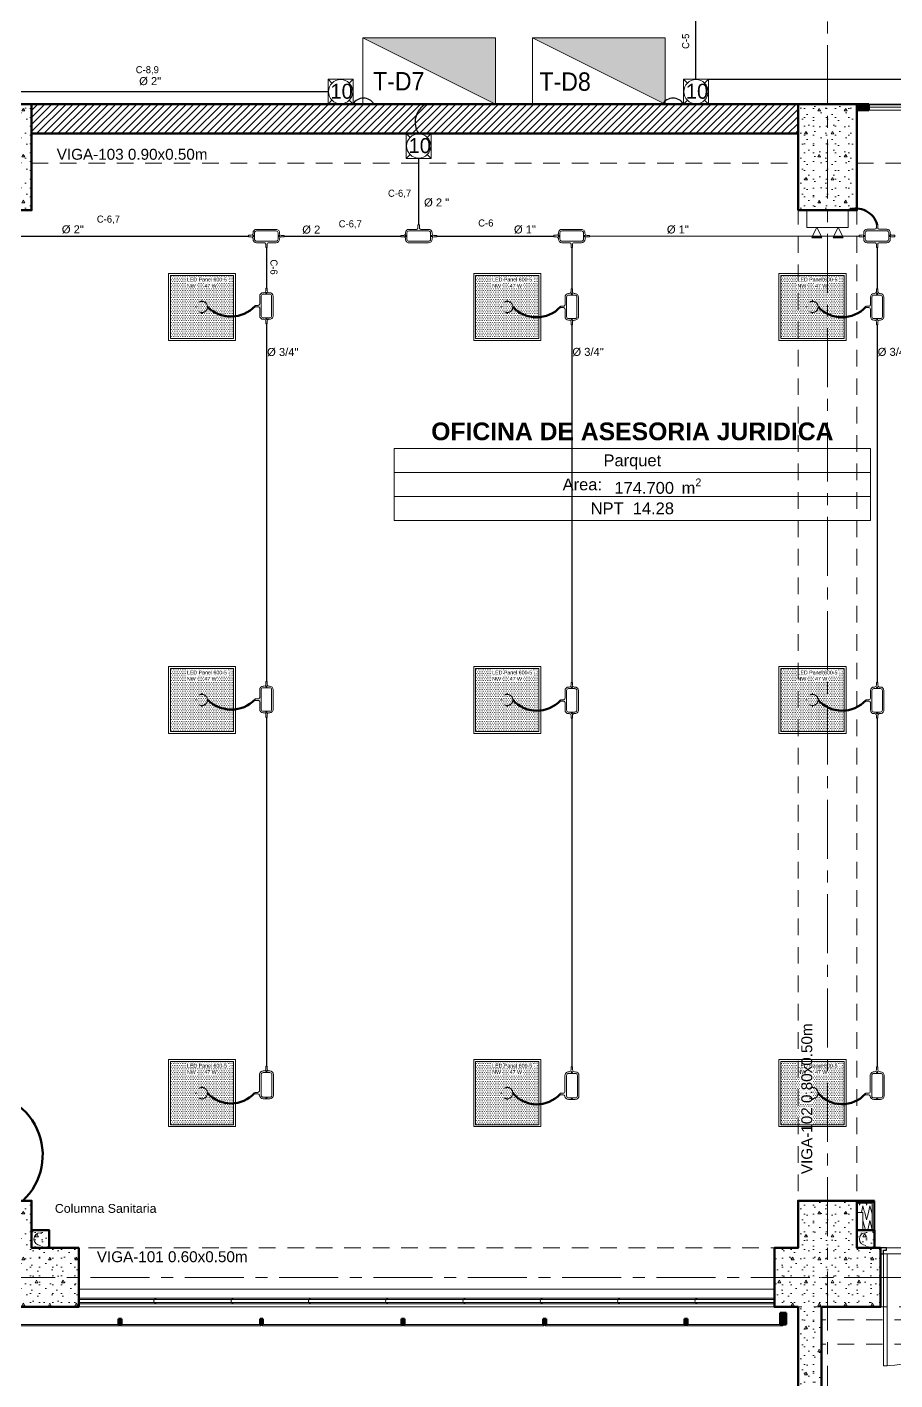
# Model space of a CAD drawing. Header units: inches. Extents: x -38 to 5698, y -33 to 92.
# Drawn here: x 308.03 to 315.39, y 6.58 to 18.05 of the extents above; entities that cross this region are included whole.
import ezdxf
from ezdxf.lldxf.tags import DXFTag

# ---------------------------------------------------------------- set-up
doc = ezdxf.new("R2010")
doc.units = ezdxf.units.IN
doc.header["$MEASUREMENT"] = 0
doc.set_wipeout_variables(frame=1)
for name, pattern in [('CONTINUA', [0]), ('DASHED', [0.75, 0.5, -0.25]), ('Hidden Line', [0.195611, 0.141111, -0.0545]), ('Línea Oculta', [0.195611, 0.141111, -0.0545]), ('Punto & Raya', [0.65, 0.5, -0.075, 0, -0.075]), ('Wipeout_Contour', [1, 0, -1])]:
    doc.linetypes.add(name, pattern=pattern)
for name, color, linetype, lineweight in [('00 IE CKTO ILUMINACION', 3, 'Continuous', 50), ('00_IE_Luminarias', 6, 'Continuous', 30), ('ALUMBRADO_CONDUIT', 30, 'CONDUIT1', 30), ('ALUMBRADO_PVC', 6, 'PVC1', 30), ('Bancas', 1, 'Continuous', 13), ('CABLEADO EXT.', 3, 'PVCSUBT', 30), ('Luminarias', 5, 'Continuous', 20), ('pulsador', 4, 'Continuous', 40), ('Simb_Alumbrado', 140, 'CONTINUA', 30), ('sub tablero de distribucion', 184, 'Continuous', 9), ('textos', 7, 'Continuous', 5)]:
    doc.layers.add(name, color=color, linetype=linetype, lineweight=lineweight)
for name, color, linetype in [('02 _ ARQ _ ALB _ Ejes Generales', 7, 'Continuous'), ('02 _ ARQ _ ALB _ Muros Interiores', 7, 'Continuous'), ('02 _ ARQ _ ZON _ Espacio.3D', 7, 'Continuous'), ('08 _ STR _ EXT _ 06 Columnas', 7, 'Continuous'), ('08 _ STR _ EXT _ 08 Placas', 7, 'Continuous'), ('08 _ STR _ EXT _ 08 Placas Inclinadas', 7, 'Continuous'), ('08 _ STR _ EXT _ 09 Vigas', 7, 'Continuous'), ('1TEXT', 8, 'Continuous'), ('Acabado - Muros', 7, 'Continuous'), ('Estructura - 04 MURO', 7, 'Continuous'), ('Estructura - Carga', 7, 'Continuous'), ('Interior - Escaleras & Barandillas', 7, 'Continuous'), ('MEP - HVAC', 7, 'Continuous'), ('Notas - Etiquetas', 251, 'Continuous')]:
    doc.layers.add(name, color=color, linetype=linetype)
doc.styles.add('Arial', font='arial.ttf')
doc.styles.add('Estilo_Generado_1', font='swisseb.ttf')
doc.styles.add('Estilo_Generado_4', font='swisse.ttf')
doc.styles.add('Estilo_Generado_7', font='swisse.ttf')
doc.styles.add('SWISS', font='swisse.ttf')
doc.styles.add('{18b73a54-fa43-428c-adcb-c1c7bbdf2c84}', font='Simplex.shx')
tags = doc.linetypes.add('CONDUIT', pattern='A,1.5,-0.210535,["con",{18b73a54-fa43-428c-adcb-c1c7bbdf2c84},S=0.2,R=0,X=0,Y=-0.065594],-0.702384', length=2.412919).pattern_tags.tags
tags[6] = DXFTag(74, 10)
tags = doc.linetypes.add('CONDUIT1', pattern='A,1,-0.19772,["con",{18b73a54-fa43-428c-adcb-c1c7bbdf2c84},S=0.2,R=0,X=0,Y=-0.065594],-0.593642', length=1.791362).pattern_tags.tags
tags[6] = DXFTag(74, 10)
tags = doc.linetypes.add('PVC1', pattern='A,1,-0.19772,["PVC",{18b73a54-fa43-428c-adcb-c1c7bbdf2c84},S=0.13,R=0,X=0,Y=-0.061851],-0.507647', length=1.705367).pattern_tags.tags
tags[6] = DXFTag(74, 10)
tags = doc.linetypes.add('PVCSUBT', pattern='A,0.6,-0.3,0.6,-0.075691,["PVC",Standard,S=0.2,R=0,X=0,Y=-0.093724],-0.621005', length=2.196696).pattern_tags.tags
tags[10] = DXFTag(74, 10)
pattern_1 = [(0, (277.50004, 6e-09), (0, 0.3897114), [0.024375, -0.200625]), (0, (277.61254, 0.19486), (0, 0.3897114), [0.024375, -0.200625]), (60, (277.50004, 6e-09), (-0.3375, 0.1948557), [0.024375, -0.200625]), (60, (277.72504, 6e-09), (-0.3375, 0.1948557), [0.024375, -0.200625]), (120, (277.5244, 6e-09), (0.3375, 0.1948557), [0.024375, -0.200625]), (120, (277.7494, 6e-09), (0.3375, 0.1948557), [0.024375, -0.200625]), (0, (277.50004, 0.0375), (0, 0.075), [0, -0.075, 0, -0.1125]), (45, (277.53754, 0.0375), (-0.05303301, 0.05303301), [0, -0.05625, 0, -0.09375])]
pattern_2 = [(0, (277.50004, 6e-09), (0, 0.3117692), [0.03, -0.15]), (0, (277.59004, 0.1559), (0, 0.3117692), [0.03, -0.15]), (60, (277.50004, 6e-09), (-0.27, 0.1558846), [0.03, -0.15]), (60, (277.68004, 6e-09), (-0.27, 0.1558846), [0.03, -0.15]), (120, (277.53004, 6e-09), (0.27, 0.1558846), [0.03, -0.15]), (120, (277.71004, 6e-09), (0.27, 0.1558846), [0.03, -0.15]), (0, (277.50004, 0.03), (0, 0.06), [0, -0.06, 0, -0.09]), (45, (277.53004, 0.03), (-0.04242641, 0.04242641), [0, -0.045, 0, -0.075])]

# ---------------------------------------------------------------- blocks, each defined once
blk = doc.blocks.new('*X341', base_point=(2412.177, 0))
at = {"layer": 'Estructura - 04 MURO', "color": 9, "linetype": 'Continuous', "lineweight": 5}
for p, q in [((2449.844, 8), (2449.857, 8.058)), ((2449.857, 8.058), (2449.873, 8)), ((2449.809, 8.012), (2449.813, 8))]:
    blk.add_line(p, q, dxfattribs=at)
blk = doc.blocks.new('*X342', base_point=(2412.177, 0))
at = {"layer": 'Estructura - 04 MURO', "color": 9, "linetype": 'Continuous', "lineweight": 5}
for p, q in [((2449.797, 8.058), (2449.809, 8.012)), ((2449.797, 8.058), (2449.797, 8.058)), ((2449.825, 8.08), (2449.829, 8.064)), ((2449.829, 8.064), (2449.833, 8.08))]:
    blk.add_line(p, q, dxfattribs=at)
blk = doc.blocks.new('*X343', base_point=(2412.177, 0))
at = {"layer": 'Estructura - 04 MURO', "color": 9, "linetype": 'Continuous', "lineweight": 5}
for p, q in [((2449.765, 8.08), (2449.769, 8.064)), ((2449.769, 8.064), (2449.773, 8.08)), ((2449.784, 8), (2449.797, 8.058)), ((2449.747, 8.021), (2449.753, 8))]:
    blk.add_line(p, q, dxfattribs=at)
blk = doc.blocks.new('*X344', base_point=(2412.177, 0))
at = {"layer": 'Estructura - 04 MURO', "color": 9, "linetype": 'Continuous', "lineweight": 5}
for p, q in [((2449.797, 7.932), (2449.819, 7.85)), ((2449.797, 7.932), (2449.797, 7.932)), ((2449.813, 8), (2449.829, 7.938)), ((2449.829, 7.938), (2449.844, 8)), ((2449.838, 7.85), (2449.857, 7.932)), ((2449.857, 7.932), (2449.877, 7.857)), ((2449.873, 8), (2449.877, 7.983))]:
    blk.add_line(p, q, dxfattribs=at)
blk = doc.blocks.new('*U270')
at = {"layer": 'Luminarias', "linetype": 'DASHED', "lineweight": 0, "ltscale": 0.05}
blk.add_lwpolyline([(0, -0.005), (0, 0.005)], dxfattribs=at)
blk = doc.blocks.new('*U271')
at = {"color": 0, "linetype": 'ByBlock', "lineweight": -2, "transparency": 16777216}
for p, rotation in [((-0.05, 0), 90), ((0, -0.05), 180), ((0.05, 0), 269.9999999999999)]:
    blk.add_blockref('*U270', p, dxfattribs=dict(at, rotation=rotation))
blk.add_blockref('*U270', (0, 0.05), dxfattribs=at)
blk = doc.blocks.new('PANEL LED 50W')
at = {"layer": 'Luminarias'}
h = blk.add_hatch(dxfattribs=at)
h.set_pattern_fill('DOTS', color=4, scale=0.009097)
h.set_pattern_definition([(0, (0, -2e-14), (0.0072206, 0.01444116), [0, -0.01444116])])
h.paths.add_polyline_path([(-0.257, -0.257), (0.257, -0.257), (0.257, 0.257), (-0.257, 0.257)])
h.paths.add_polyline_path([(-0.13, 0.097), (0.185, 0.097), (0.185, 0.247), (-0.13, 0.247)], flags=24)
at = {"layer": 'Luminarias', "color": 4, "lineweight": 0}
for points in [[(-0.273, 0.273), (0.273, 0.273), (0.273, -0.273), (-0.273, -0.273)], [(-0.257, -0.257), (0.257, -0.257), (0.257, 0.257), (-0.257, 0.257)]]:
    blk.add_lwpolyline(points, close=True, dxfattribs=at)
at = {"layer": 'Luminarias', "color": 4, "linetype": 'DASHED', "lineweight": 0, "ltscale": 0.01}
blk.add_circle((0, 0), 0.0455, dxfattribs=at)
at = {"color": 4}
blk.add_blockref('*U271', (0, 0), dxfattribs=at)
at = {"layer": 'Luminarias', "color": 4, "insert": (-0.122, 0.239), "char_height": 0.03093, "width": 0.38285, "attachment_point": 1}
blk.add_mtext('{\\Ftxt|c0;LED Panel 600-5 - NW      47 W}', dxfattribs=at)
blk = doc.blocks.new('lumin 47')
at = {"layer": 'ALUMBRADO_CONDUIT', "xscale": 1.041283452965173, "yscale": 1.041283452965173, "zscale": 1.041283452965173}
blk.add_blockref('PANEL LED 50W', (-76.251, 24.243), dxfattribs=at)
blk = doc.blocks.new('TD')
blk.add_hatch(color=256).paths.add_polyline_path([(-0.65, 0.35), (-0.65, 0.05), (-0.05, 0.05)])
blk.add_line((-0.65, 0.35), (-0.05, 0.05))
blk.add_lwpolyline([(-0.65, 0.05), (-0.05, 0.05), (-0.05, 0.35), (-0.65, 0.35)], close=True)
blk = doc.blocks.new('100x100x80 adosado')
at = {"layer": 'Simb_Alumbrado', "lineweight": 13}
blk.add_lwpolyline([(-0.0768, 0.0788), (0.0194, 0.0788), (0.0194, -0.0174), (-0.0768, -0.0174)], close=True, dxfattribs=at)
at = {"layer": 'Simb_Alumbrado', "lineweight": 9}
for points in [[(-0.0768, 0.0788), (-0.0618, 0.0638)], [(0.0043, 0.0638), (0.0194, 0.0788)], [(-0.0768, -0.0174), (-0.0618, -0.0023)], [(0.0043, -0.0023), (0.0194, -0.0174)]]:
    blk.add_lwpolyline(points, dxfattribs=at)
blk.add_circle((-0.0287, 0.0307), 0.0467, dxfattribs=at)
at = {"layer": 'Simb_Alumbrado', "lineweight": 9, "insert": (-0.0677, 0.0612), "char_height": 0.05773, "attachment_point": 1}
blk.add_mtext_dynamic_manual_height_columns('10', width=0.119989, gutter_width=12.5, heights=[0], dxfattribs=at)
blk = doc.blocks.new('oval t')
at = {"layer": 'Simb_Alumbrado', "lineweight": 13}
blk.add_lwpolyline([(0.0141, 0.0102, -0.414214), (0.0041, 0.0202), (0.0041, 0.0416), (-0.0056, 0.0416), (-0.0056, 0.0202, -0.414214), (-0.0156, 0.0102), (-0.0659, 0.0102, 0.414214), (-0.0899, -0.0138), (-0.0899, -0.0183, -0.414214), (-0.1019, -0.0303), (-0.1213, -0.0303), (-0.1213, -0.04), (-0.1016, -0.04, -0.451917), (-0.0897, -0.0535, 0.451917), (-0.0659, -0.0805), (0.0659, -0.0805, 0.414214), (0.0899, -0.0566), (0.0899, -0.0512, -0.398753), (0.1019, -0.0401), (0.1213, -0.0401), (0.1213, -0.0304), (0.1019, -0.0304, -0.368669), (0.0899, -0.0176), (0.0899, -0.0138, 0.414214), (0.0659, 0.0102), (0.0141, 0.0102)], format="xyb", dxfattribs=at)
blk.add_lwpolyline([(-0.0659, 0), (0.0659, 0, -0.414214), (0.0797, -0.0138), (0.0797, -0.0566, -0.414214), (0.0659, -0.0703), (-0.0659, -0.0703, -0.414214), (-0.0797, -0.0566), (-0.0797, -0.0138, -0.414214)], format="xyb", close=True, dxfattribs=at)
for points in [[(-0.0911, -0.0352), (-0.0828, -0.0352)], [(-0.0869, -0.031), (-0.0869, -0.0394)], [(0.0837, -0.0352), (0.0921, -0.0352)], [(0.0879, -0.031), (0.0879, -0.0394)]]:
    blk.add_lwpolyline(points, dxfattribs=at)
for centre in [(-0.0869, -0.0352), (0.0879, -0.0352)]:
    blk.add_circle(centre, 0.00419, dxfattribs=at)
blk = doc.blocks.new('CAJA OVAL TIPO L')
at = {"layer": 'Simb_Alumbrado', "lineweight": 13}
blk.add_lwpolyline([(-0.0491, -0.079), (-0.0491, -0.0343, -0.380413), (-0.0258, -0.0088), (-0.0258, -0.0088, 0.341426), (-0.0164, 0.0033), (-0.0164, 0.0236), (-0.0063, 0.0236), (-0.0063, 0.0033, 0.414214), (0.0063, -0.0092), (0.1138, -0.0092, -0.414214), (0.1388, -0.0343), (0.1388, -0.0382, 0.414214), (0.1513, -0.0508), (0.1716, -0.0508), (0.1716, -0.0609), (0.1513, -0.0609, 0.414214), (0.1388, -0.0734), (0.1388, -0.079, -0.414214), (0.1138, -0.104), (-0.0241, -0.104, -0.414214), (-0.0491, -0.079, 0.414214)], format="xyb", dxfattribs=at)
for points in [[(-0.0483, -0.0558), (-0.0395, -0.0558)], [(-0.0439, -0.0514), (-0.0439, -0.0602)], [(0.1323, -0.0558), (0.1411, -0.0558)], [(0.1367, -0.0514), (0.1367, -0.0602)]]:
    blk.add_lwpolyline(points, dxfattribs=at)
blk.add_lwpolyline([(-0.0241, -0.0199), (0.1138, -0.0199, -0.414214), (0.1282, -0.0343), (0.1282, -0.079, -0.414214), (0.1138, -0.0934), (-0.0241, -0.0934, -0.414214), (-0.0384, -0.079), (-0.0384, -0.0343, -0.414214)], format="xyb", close=True, dxfattribs=at)
for centre in [(-0.0439, -0.0558), (0.1367, -0.0558)]:
    blk.add_circle(centre, 0.00438, dxfattribs=at)
blk = doc.blocks.new('luz de emergencia')
at = {"color": 5, "lineweight": 40}
for p, q in [((164.149, 48.937, 0), (164.233, 48.937, 0)), ((164.331, 48.937, 0), (164.415, 48.937, 0))]:
    blk.add_line(p, q, dxfattribs=at)
at = {"layer": '00_IE_Luminarias', "color": 5, "linetype": 'Continuous', "lineweight": 13}
for p, q in [((164.191, 49.021, 0), (164.149, 48.937, 0)), ((164.233, 48.937, 0), (164.191, 49.021, 0)), ((164.373, 49.021, 0), (164.331, 48.937, 0)), ((164.415, 48.937, 0), (164.373, 49.021, 0))]:
    blk.add_line(p, q, dxfattribs=at)
at = {"layer": '00_IE_Luminarias', "color": 5, "linetype": 'Continuous', "lineweight": 13, "elevation": 0}
blk.add_lwpolyline([(164.457, 49.021), (164.107, 49.021), (164.107, 49.167), (164.457, 49.167)], close=True, dxfattribs=at)
blk = doc.blocks.new('CAJA CONDULET TIPO X')
at = {"layer": 'Simb_Alumbrado', "lineweight": 13}
for p, q in [((78.5283, -4.1616), (78.5283, -4.1519)), ((78.5283, -4.1519), (78.5497, -4.1519)), ((78.5497, -4.1616), (78.5283, -4.1616))]:
    blk.add_line(p, q, dxfattribs=at)
for points in [[(78.6505, -4.1716, -0.414214), (78.6605, -4.1616), (78.6819, -4.1616), (78.6819, -4.1519), (78.6605, -4.1519, -0.414214), (78.6505, -4.1419), (78.6505, -4.0916, 0.414214), (78.6265, -4.0677), (78.6219, -4.0677, -0.414214), (78.6099, -4.0557), (78.6099, -4.0363), (78.6002, -4.0363), (78.6002, -4.056, -0.451917), (78.5867, -4.0678, 0.451917), (78.5597, -4.0916), (78.5597, -4.1419)], [(78.5597, -4.1716), (78.5597, -4.2235, 0.414214), (78.5837, -4.2475), (78.589, -4.2475, -0.334232), (78.6002, -4.2595), (78.6002, -4.2789), (78.6099, -4.2789), (78.6099, -4.2595, -0.455912), (78.6227, -4.2475), (78.6265, -4.2475, 0.414214), (78.6505, -4.2235), (78.6505, -4.1716)]]:
    blk.add_lwpolyline(points, format="xyb", dxfattribs=at)
blk.add_lwpolyline([(78.6403, -4.0916), (78.6403, -4.2235, -0.414214), (78.6265, -4.2373), (78.5837, -4.2373, -0.414214), (78.5699, -4.2235), (78.5699, -4.0916, -0.414214), (78.5837, -4.0779), (78.6265, -4.0779, -0.414214)], format="xyb", close=True, dxfattribs=at)
for points in [[(78.6093, -4.0706), (78.6009, -4.0706)], [(78.6051, -4.0664), (78.6051, -4.0748)], [(78.6093, -4.2454), (78.6009, -4.2454)], [(78.6051, -4.2412), (78.6051, -4.2496)]]:
    blk.add_lwpolyline(points, dxfattribs=at)
for centre in [(78.6051, -4.0706), (78.6051, -4.2454)]:
    blk.add_circle(centre, 0.00419, dxfattribs=at)
for centre, start, end in [((78.5497, -4.1419), 270, 0), ((78.5497, -4.1716), 0, 90)]:
    blk.add_arc(centre, 0.01, start, end, dxfattribs=at)

msp = doc.modelspace()

# ---------------------------------------------------------------- hatches: boundary and pattern name
at = {"layer": '08 _ STR _ EXT _ 08 Placas', "linetype": 'Continuous', "lineweight": 9}
h = msp.add_hatch(dxfattribs=at)
h.set_pattern_fill('HORMIGÓN_EN_MASA_0002', color=250, style=0, pattern_type=2)
h.set_pattern_definition(pattern_1)
h.paths.add_polyline_path([(314.64, 6.165), (314.77, 7.09), (314.77, 7.2), (314.57, 7.2), (314.57, 6.165)])
h = msp.add_hatch(dxfattribs=at)
h.set_pattern_fill('HORMIGÓN_EN_MASA_0002', color=250, style=0, pattern_type=2)
h.set_pattern_definition(pattern_1)
h.paths.add_polyline_path([(314.77, 7.09), (314.741, 6.883), (314.77, 6.883)])
h = msp.add_hatch(dxfattribs=at)
h.set_pattern_fill('HORMIGÓN_EN_MASA_0002', color=250, style=0, pattern_type=2)
h.set_pattern_definition(pattern_1)
h.paths.add_polyline_path([(314.77, 6.883), (314.741, 6.883), (314.64, 6.165), (314.77, 6.165)])
at = {"layer": 'Acabado - Muros', "linetype": 'Continuous', "lineweight": 0}
for points in [[(314.42, 7.15), (314.42, 7.05), (314.47, 7.05), (314.47, 7.15)], [(308.808, 7.1), (308.808, 7.05), (308.833, 7.05), (308.833, 7.1)], [(310.008, 7.1), (310.008, 7.05), (310.033, 7.05), (310.033, 7.1)], [(311.208, 7.1), (311.208, 7.05), (311.233, 7.05), (311.233, 7.1)], [(312.408, 7.1), (312.408, 7.05), (312.433, 7.05), (312.433, 7.1)], [(313.608, 7.1), (313.608, 7.05), (313.633, 7.05), (313.633, 7.1)]]:
    msp.add_hatch(color=254, dxfattribs=at).paths.add_polyline_path(points)
at = {"layer": 'Acabado - Muros', "linetype": 'Continuous', "lineweight": 9}
for points in [[(307.625, 7.04), (308.815, 7.04), (308.815, 7.05), (307.625, 7.05)], [(308.825, 7.04), (310.015, 7.04), (310.015, 7.05), (308.825, 7.05)], [(310.025, 7.04), (311.215, 7.04), (311.215, 7.05), (310.025, 7.05)], [(311.225, 7.04), (312.415, 7.04), (312.415, 7.05), (311.225, 7.05)], [(312.425, 7.04), (313.615, 7.04), (313.615, 7.05), (312.425, 7.05)], [(313.625, 7.04), (314.44, 7.04), (314.44, 7.05), (313.625, 7.05)]]:
    msp.add_hatch(color=250, dxfattribs=at).paths.add_polyline_path(points)
at = {"layer": 'Estructura - 04 MURO', "linetype": 'Continuous', "lineweight": 9}
for points in [[(315.2, 8.1), (315.07, 8.1), (315.07, 8.08), (315.2, 8.08)], [(315.2, 8.08), (315.22, 8.08), (315.22, 8.1)], [(315.2, 8.08), (315.22, 8.1), (315.2, 8.1)], [(315.2, 8.08), (315.2, 7.85), (315.22, 7.85), (315.22, 8.08)]]:
    msp.add_hatch(color=252, dxfattribs=at).paths.add_polyline_path(points)
at = {"layer": 'Estructura - Carga', "linetype": 'Continuous', "lineweight": 13}
h = msp.add_hatch(dxfattribs=at)
h.set_pattern_fill('HORMIGÓN_ARMADO_0002', color=251, style=0, pattern_type=2)
h.set_pattern_definition(pattern_2)
h.paths.add_polyline_path([(308.07, 7.7), (308.22, 7.7), (308.22, 7.85), (308.07, 7.85)])
h = msp.add_hatch(dxfattribs=at)
h.set_pattern_fill('HORMIGÓN_ARMADO_0002', color=251, style=0, pattern_type=2)
h.set_pattern_definition(pattern_2)
h.paths.add_polyline_path([(315.2, 7.85), (315.07, 7.85), (315.07, 7.7), (315.22, 7.7), (315.22, 7.85)])

# ---------------------------------------------------------------- linework, layer by layer
at = {"layer": '02 _ ARQ _ ALB _ Ejes Generales', "color": 251, "linetype": 'Punto & Raya', "lineweight": 13}
for p, q in [((314.82, 45.9), (314.82, 2.05)), ((333.07, 7.45), (282.345, 7.45))]:
    msp.add_line(p, q, dxfattribs=at)
at = {"layer": '02 _ ARQ _ ALB _ Muros Interiores', "color": 7, "linetype": 'Continuous', "lineweight": 80}
msp.add_line((315.27, 7.7), (315.27, 7.65), dxfattribs=at)
at = {"layer": '02 _ ARQ _ ALB _ Muros Interiores', "color": 165, "linetype": 'Continuous', "lineweight": 25}
for p, q in [((315.27, 7.7), (315.27, 7.65)), ((315.32, 7.7), (315.27, 7.7)), ((315.32, 7.68), (315.32, 7.7)), ((315.27, 7.65), (315.295, 7.65)), ((315.295, 7.65), (315.295, 7.68)), ((315.295, 7.68), (315.32, 7.68))]:
    msp.add_line(p, q, dxfattribs=at)
at = {"layer": '02 _ ARQ _ ALB _ Muros Interiores', "color": 165, "linetype": 'Continuous', "lineweight": 15}
for p, q in [((315.295, 6.7), (315.295, 7.65)), ((315.295, 7.65), (315.325, 7.65)), ((315.325, 7.65), (315.325, 6.7)), ((315.325, 6.7), (315.295, 6.7))]:
    msp.add_line(p, q, dxfattribs=at)
at = {"layer": '02 _ ARQ _ ALB _ Muros Interiores', "color": 175, "linetype": 'Continuous', "lineweight": 15}
msp.add_arc((315.295, 7.65), 0.95, 270, 0, dxfattribs=at)
at = {"layer": '02 _ ARQ _ ZON _ Espacio.3D', "color": 252, "linetype": 'Continuous', "lineweight": 13}
for p, q in [((311.145, 14.48), (311.145, 13.87)), ((311.145, 14.48), (315.185, 14.48)), ((315.185, 13.87), (315.185, 14.48)), ((311.145, 14.277), (315.185, 14.277)), ((315.185, 14.073), (311.145, 14.073)), ((315.185, 13.87), (311.145, 13.87))]:
    msp.add_line(p, q, dxfattribs=at)
at = {"layer": '02 _ ARQ _ ZON _ Espacio.3D', "color": 254, "linetype": 'Continuous', "lineweight": 0, "flags": 128}
msp.add_lwpolyline([(307.57, 8.1), (308.07, 8.1), (308.07, 7.7), (308.47, 7.7), (308.47, 7.35), (314.37, 7.35), (314.37, 7.7), (314.57, 7.7), (314.57, 8.1), (315.07, 8.1), (315.07, 7.7), (321.17, 7.7), (321.17, 16.9), (320.97, 16.9), (320.97, 17.4), (315.07, 17.35), (315.07, 16.5), (314.57, 16.5), (314.57, 17.15), (308.07, 17.15), (308.07, 16.5), (307.57, 16.5)], dxfattribs=at)
msp.add_lwpolyline([(315.27, 7.2), (314.77, 7.2), (314.77, 6.165), (315.795, 6.165), (315.795, 4.32), (320.855, 4.32), (320.855, 6.165), (321.87, 6.165), (321.87, 7.2), (321.17, 7.2), (321.17, 7.65), (315.27, 7.65)], close=True, dxfattribs=at)
at = {"layer": '08 _ STR _ EXT _ 08 Placas', "color": 7, "linetype": 'Continuous', "lineweight": 80, "flags": 128}
for points in [[(314.57, 5.958), (314.57, 7.2)], [(314.77, 7.09), (314.77, 7.2)]]:
    msp.add_lwpolyline(points, dxfattribs=at)
at = {"layer": '08 _ STR _ EXT _ 08 Placas Inclinadas', "color": 7, "linetype": 'Continuous', "lineweight": 80}
msp.add_line((314.77, 6.165), (314.77, 7.09), dxfattribs=at)
at = {"layer": '08 _ STR _ EXT _ 08 Placas Inclinadas', "color": 251, "linetype": 'Línea Oculta', "lineweight": 13}
msp.add_line((315.77, 6.883), (314.77, 6.883), dxfattribs=at)
at = {"layer": '08 _ STR _ EXT _ 08 Placas Inclinadas', "color": 251, "linetype": 'Línea Oculta', "lineweight": 13, "flags": 128}
msp.add_lwpolyline([(315.77, 7.09), (314.77, 7.09)], dxfattribs=at)
at = {"layer": '08 _ STR _ EXT _ 09 Vigas', "color": 251, "linetype": 'Hidden Line', "lineweight": 13}
for p, q in [((308.07, 16.9), (314.57, 16.9)), ((314.57, 7.7), (314.57, 16.9)), ((315.07, 16.9), (321.57, 16.9)), ((315.07, 7.7), (315.07, 16.9)), ((308.07, 7.7), (314.57, 7.7)), ((315.07, 7.7), (321.57, 7.7))]:
    msp.add_line(p, q, dxfattribs=at)
at = {"layer": 'Acabado - Muros', "color": 7, "linetype": 'Continuous', "lineweight": 60}
for p, q in [((315.07, 17.4), (315.07, 17.35)), ((314.47, 7.15), (314.42, 7.15)), ((314.42, 7.15), (314.42, 7.05)), ((314.47, 7.15), (314.47, 7.05)), ((308.808, 7.1), (308.808, 7.05)), ((308.833, 7.1), (308.808, 7.1)), ((308.833, 7.05), (308.808, 7.05)), ((308.833, 7.1), (308.833, 7.05)), ((310.008, 7.1), (310.008, 7.05)), ((310.033, 7.1), (310.008, 7.1)), ((310.033, 7.05), (310.008, 7.05)), ((310.033, 7.1), (310.033, 7.05)), ((311.208, 7.1), (311.208, 7.05)), ((311.233, 7.1), (311.208, 7.1)), ((311.233, 7.05), (311.208, 7.05)), ((311.233, 7.1), (311.233, 7.05)), ((312.408, 7.1), (312.408, 7.05)), ((312.433, 7.1), (312.408, 7.1)), ((312.433, 7.05), (312.408, 7.05)), ((312.433, 7.1), (312.433, 7.05)), ((313.633, 7.1), (313.608, 7.1)), ((313.608, 7.1), (313.608, 7.05)), ((313.633, 7.05), (313.608, 7.05)), ((313.633, 7.1), (313.633, 7.05)), ((314.47, 7.05), (314.42, 7.05))]:
    msp.add_line(p, q, dxfattribs=at)
at = {"layer": 'Acabado - Muros', "color": 7, "linetype": 'Continuous', "lineweight": 13, "flags": 128}
for points in [[(307.625, 7.04), (307.625, 7.05), (308.815, 7.05), (308.815, 7.04)], [(308.825, 7.04), (308.825, 7.05), (310.015, 7.05), (310.015, 7.04)], [(310.025, 7.04), (310.025, 7.05), (311.215, 7.05), (311.215, 7.04)], [(311.225, 7.04), (311.225, 7.05), (312.415, 7.05), (312.415, 7.04)], [(312.425, 7.04), (312.425, 7.05), (313.615, 7.05), (313.615, 7.04)], [(313.625, 7.04), (313.625, 7.05), (314.44, 7.05), (314.44, 7.04)]]:
    msp.add_lwpolyline(points, close=True, dxfattribs=at)
at = {"layer": 'ALUMBRADO_CONDUIT', "color": 30, "lineweight": 30, "ltscale": 0.4, "true_color": 0xf26722}
for p, q in [((313.704, 17.612), (313.704, 18.351)), ((313.81, 17.612), (321.767, 17.612)), ((311.353, 16.938), (311.353, 16.377)), ((307.626, 16.281), (309.909, 16.281)), ((310.062, 16.185), (310.062, 15.84)), ((310.213, 16.281), (311.202, 16.281)), ((311.507, 16.281), (312.498, 16.281)), ((312.535, 16.281), (312.54, 16.281)), ((312.652, 16.185), (312.652, 15.833)), ((312.76, 16.281), (312.765, 16.281)), ((312.803, 16.282), (315.088, 16.281)), ((315.241, 16.185), (315.241, 15.833)), ((310.062, 15.535), (310.062, 12.503)), ((312.652, 15.529), (312.652, 12.496)), ((315.241, 15.529), (315.241, 12.496)), ((310.062, 12.199), (310.062, 9.243)), ((312.652, 12.192), (312.652, 9.236)), ((315.241, 12.192), (315.241, 9.236))]:
    msp.add_line(p, q, dxfattribs=at)
msp.add_lwpolyline([(301.716, 17.506), (310.585, 17.506)], dxfattribs=at)
at = {"layer": 'CABLEADO EXT.', "color": 3, "lineweight": 80}
for centre, radius, start, end in [((315.064, 16.331), 0.183, 14.6951, 112.2748), ((309.761, 15.883), 0.284, 225.6346, 316.2036), ((312.353, 15.869), 0.277, 223.1507, 316.8493), ((314.943, 15.869), 0.277, 223.1507, 316.8493), ((309.763, 12.555), 0.289, 226.0045, 314.7818), ((312.355, 12.529), 0.273, 221.745, 317.2031), ((314.944, 12.529), 0.273, 221.7688, 317.1972), ((307.636, 8.488), 0.529, 312.7694, 96.6693), ((309.762, 9.198), 0.272, 222.7605, 317.3714), ((312.355, 9.184), 0.266, 219.9974, 317.8519), ((314.944, 9.185), 0.266, 220.0369, 317.8241)]:
    msp.add_arc(centre, radius, start, end, dxfattribs=at)
at = {"layer": 'Estructura - 04 MURO', "color": 143, "linetype": 'Continuous', "lineweight": 5}
for p, q in [((315.2, 8.08), (315.07, 8.08)), ((315.2, 7.85), (315.2, 8.08))]:
    msp.add_line(p, q, dxfattribs=at)
at = {"layer": 'Estructura - 04 MURO', "color": 7, "linetype": 'Continuous', "lineweight": 40, "flags": 128}
for points in [[(315.22, 8.1), (315.07, 8.1)], [(315.22, 7.85), (315.22, 8.1)], [(315.22, 7.85), (315.2, 7.85)]]:
    msp.add_lwpolyline(points, dxfattribs=at)
at = {"layer": 'Estructura - 04 MURO', "color": 143, "linetype": 'Continuous', "lineweight": 5, "flags": 128}
for points in [[(315.07, 8), (315.12, 8)], [(315.12, 8), (315.12, 7.85)]]:
    msp.add_lwpolyline(points, dxfattribs=at)
at = {"layer": 'Estructura - Carga', "color": 7, "linetype": 'Continuous', "lineweight": 80, "flags": 128}
msp.add_lwpolyline([(308.07, 7.7), (308.22, 7.7), (308.22, 7.85), (308.07, 7.85)], close=True, dxfattribs=at)
msp.add_lwpolyline([(315.2, 7.85), (315.07, 7.85), (315.07, 7.7), (315.22, 7.7), (315.22, 7.85)], dxfattribs=at)
at = {"layer": 'MEP - HVAC', "color": 7, "linetype": 'Continuous', "lineweight": 13, "flags": 128}
for points in [[(308.145, 7.721, -1), (308.145, 7.829)], [(315.145, 7.721, -1), (315.145, 7.829)]]:
    msp.add_lwpolyline(points, format="xyb", dxfattribs=at)

# ---------------------------------------------------------------- block references
at = {"xscale": 1.253906979044094, "yscale": 1.253906979044094, "zscale": 1.253906979044094, "rotation": 270}
msp.add_blockref('CAJA CONDULET TIPO X', (320.453, 114.845), dxfattribs=at)
for p in [(385.766, -8.563), (388.355, -8.563), (390.944, -8.563), (385.766, -11.896), (388.355, -11.896), (390.944, -11.896), (385.766, -15.23), (388.355, -15.23), (390.944, -15.23)]:
    msp.add_blockref('lumin 47', p)
at = {"layer": 'ALUMBRADO_CONDUIT', "linetype": 'CONDUIT', "lineweight": 30, "xscale": 1.253906979044094, "yscale": 1.253906979044094, "zscale": 1.253906979044094, "rotation": 90}
for p in [(309.992, 9.027), (312.582, 9.02), (315.171, 9.02)]:
    msp.add_blockref('CAJA OVAL TIPO L', p, dxfattribs=at)
at = {"layer": 'Bancas', "color": 252, "true_color": 0x939598, "xscale": 1.253906979044094, "yscale": 1.253906979044094, "zscale": 1.253906979044094}
for p, rotation in [((310.061, 16.237), 180), ((312.651, 16.237), 180), ((310.018, 15.688), 90), ((312.607, 15.681), 90), ((315.197, 15.681), 90), ((310.018, 12.351), 90), ((312.607, 12.344), 90), ((315.197, 12.344), 90)]:
    msp.add_blockref('oval t', p, dxfattribs=dict(at, rotation=rotation))
msp.add_blockref('oval t', (311.354, 16.325), dxfattribs=at)
at = {"layer": 'Estructura - 04 MURO', "color": 7, "lineweight": 80}
for name in ['*X343', '*X342', '*X341', '*X344']:
    msp.add_blockref(name, (277.5, 0), dxfattribs=at)
at = {"layer": 'pulsador', "color": 4, "lineweight": 40, "rotation": 0.0009160473360838757}
msp.add_blockref('luz de emergencia', (150.539, -32.669, 0), dxfattribs=at)

# ---------------------------------------------------------------- texts
at = {"layer": '00 IE CKTO ILUMINACION', "color": 3, "linetype": 'CONTINUA', "lineweight": 15}
for s, rotation, p in [('C-5', 90, (313.647, 17.868)), ('C-6', 270, (310.096, 16.083))]:
    msp.add_text(s, height=0.06, rotation=rotation, dxfattribs=at).set_placement(p)
for s, p in [('C-8,9', (308.954, 17.662)), ('C-6,7', (311.093, 16.614)), ('C-6,7', (308.624, 16.395)), ('C-6,7', (310.675, 16.355)), ('C-6', (311.858, 16.362))]:
    msp.add_text(s, height=0.06, dxfattribs=at).set_placement(p)
at = {"layer": '02 _ ARQ _ ZON _ Espacio.3D', "color": 252, "lineweight": 25, "attachment_point": 2}
for s, insert, char_height, style in [('\\A1;{\\pqc;\\pt0;\\fSwis721 Ex BT|b1|i0|c0|p34;OFICINA DE ASESORIA JURIDICA}', (313.165, 14.7), 0.15, 'Estilo_Generado_1'), ('\\A1;{\\pqc;\\pt0;\\fSwis721 Ex BT|b0|i0|c238|p34;Parquet}', (313.165, 14.429), 0.1, 'Estilo_Generado_7'), ('\\A1;{\\pqc;\\pt0,0.3;\\fSwis721 Ex BT|b0|i0|c238|p34;174.700\\fSwis721 Ex BT|b0|i0|c238|p34;\\A1{\\H.66x;\\S^  ;}\\fSwis721 Ex BT|b0|i0|c238|p34; m\\fSwis721 Ex BT|b0|i0|c238|p34;\\A1{\\H.66x;\\S2^  ;}}', (313.382, 14.225), 0.1, 'Estilo_Generado_7'), ('\\A1;{\\pqc;\\pt0;\\fSwis721 Ex BT|b0|i0|c238|p34;Area: }', (312.741, 14.225), 0.1, 'Estilo_Generado_7'), ('\\A1;{\\pqc;\\pt0;\\fSwis721 Ex BT|b0|i0|c238|p34;NPT  14.28}', (313.165, 14.022), 0.1, 'Estilo_Generado_7')]:
    msp.add_mtext(s, dxfattribs=dict(at, insert=insert, char_height=char_height, style=style))
at = {"layer": '1TEXT', "color": 50, "linetype": 'Continuous', "style": 'Arial'}
for s, p in [('%%C 2"', (308.983, 17.561)), ('%%C 2 "', (311.399, 16.532)), ('%%C 2"', (308.327, 16.304)), ('%%C 2', (310.366, 16.302)), ('%%C 1"', (312.161, 16.303)), ('%%C 1"', (313.458, 16.303)), ('%%C 3/4"', (310.068, 15.264)), ('%%C 3/4"', (312.657, 15.265)), ('%%C 3/4"', (315.246, 15.265))]:
    msp.add_text(s, height=0.0679, rotation=0, dxfattribs=at).set_placement(p)
at = {"layer": 'Notas - Etiquetas', "color": 8, "linetype": 'Continuous', "lineweight": 13, "char_height": 0.0925, "style": 'Estilo_Generado_4'}
for s, insert, attachment_point in [('\\A1;{\\pql;\\fSwis721 Ex BT|b0|i0|c0|p34;VIGA-103\\fSwis721 Ex BT|b0|i0|c0|p34; \\fSwis721 Ex BT|b0|i0|c0|p34;0.90\\fSwis721 Ex BT|b0|i0|c0|p34;x\\fSwis721 Ex BT|b0|i0|c0|p34;0.50\\fSwis721 Ex BT|b0|i0|c0|p34;m}', (308.284, 16.927), 7), ('\\A1;{\\pql;\\fSwis721 Ex BT|b0|i0|c0|p34;VIGA-101\\fSwis721 Ex BT|b0|i0|c0|p34; \\fSwis721 Ex BT|b0|i0|c0|p34;0.60\\fSwis721 Ex BT|b0|i0|c0|p34;x\\fSwis721 Ex BT|b0|i0|c0|p34;0.50\\fSwis721 Ex BT|b0|i0|c0|p34;m}', (308.624, 7.672), 1)]:
    msp.add_mtext(s, dxfattribs=dict(at, insert=insert, attachment_point=attachment_point))
at = {"layer": 'Notas - Etiquetas', "color": 8, "linetype": 'Continuous', "lineweight": 13, "insert": (314.598, 8.326), "char_height": 0.0925, "attachment_point": 1, "rotation": 90, "style": 'Estilo_Generado_4'}
msp.add_mtext('\\A1;{\\pql;\\fSwis721 Ex BT|b0|i0|c0|p34;VIGA-102\\fSwis721 Ex BT|b0|i0|c0|p34; \\fSwis721 Ex BT|b0|i0|c0|p34;0.80\\fSwis721 Ex BT|b0|i0|c0|p34;x\\fSwis721 Ex BT|b0|i0|c0|p34;0.50\\fSwis721 Ex BT|b0|i0|c0|p34;m}', dxfattribs=at)
at = {"layer": 'Notas - Etiquetas', "color": 8, "linetype": 'Continuous', "lineweight": 35, "insert": (308.268, 8.035), "char_height": 0.075, "attachment_point": 4, "style": 'Estilo_Generado_4'}
msp.add_mtext('\\A1;{\\pql;\\fSwis721 Ex BT|b0|i0|c0|p34;Columna Sanitaria}', dxfattribs=at)
at = {"layer": 'textos', "style": 'SWISS', "width": 0.9}
for s, p in [('T-D7', (310.966, 17.516)), ('T-D8', (312.377, 17.513))]:
    msp.add_text(s, height=0.156, rotation=360, dxfattribs=at).set_placement(p)

# ---------------------------------------------------------------- next in the draw order: wipeouts: each hides what was drawn before it
at = {"color": 254, "linetype": 'Wipeout_Contour', "lineweight": 0, "ltscale": 14701.067567}
msp.add_wipeout([(315.17, 17.35), (315.82, 17.35), (315.82, 17.367), (315.804, 17.367), (315.804, 17.4), (315.17, 17.4)], dxfattribs=at).dxf.layer = 'Acabado - Muros'
at = {"color": 254, "linetype": 'Wipeout_Contour', "lineweight": 0, "ltscale": 9784.232441}
msp.add_wipeout([(314.57, 17.4), (308.07, 17.4), (308.07, 17.15), (314.57, 17.15)], dxfattribs=at).dxf.layer = 'Estructura - 04 MURO'
at = {"color": 254, "linetype": 'Wipeout_Contour', "lineweight": 0, "ltscale": 9784.431709}
msp.add_wipeout([(308.47, 7.2), (314.37, 7.2), (314.37, 7.35), (308.47, 7.35)], dxfattribs=at).dxf.layer = 'Estructura - 04 MURO'

# ---------------------------------------------------------------- next in the draw order: hatches: boundary and pattern name
at = {"layer": '08 _ STR _ EXT _ 06 Columnas', "linetype": 'Continuous', "lineweight": 9}
h = msp.add_hatch(dxfattribs=at)
h.set_pattern_fill('HORMIGÓN_EN_MASA_0002', style=0, pattern_type=2)
h.set_pattern_definition(pattern_1)
h.paths.add_polyline_path([(307.57, 16.5), (308.07, 16.5), (308.07, 17.4), (307.57, 17.4)])
h = msp.add_hatch(dxfattribs=at)
h.set_pattern_fill('HORMIGÓN_EN_MASA_0002', style=0, pattern_type=2)
h.set_pattern_definition(pattern_1)
h.paths.add_polyline_path([(314.57, 16.5), (315.07, 16.5), (315.07, 17.4), (314.57, 17.4)])
h = msp.add_hatch(dxfattribs=at)
h.set_pattern_fill('HORMIGÓN_EN_MASA_0002', style=0, pattern_type=2)
h.set_pattern_definition(pattern_1)
h.paths.add_polyline_path([(307.57, 8.1), (307.57, 7.2), (308.47, 7.2), (308.47, 7.7), (308.07, 7.7), (308.07, 8.1)])
h = msp.add_hatch(dxfattribs=at)
h.set_pattern_fill('HORMIGÓN_EN_MASA_0002', style=0, pattern_type=2)
h.set_pattern_definition(pattern_1)
h.paths.add_polyline_path([(314.37, 7.2), (314.57, 7.2), (314.77, 7.2), (315.27, 7.2), (315.27, 7.7), (315.07, 7.7), (315.07, 8.1), (314.57, 8.1), (314.57, 7.7), (314.37, 7.7)])
at = {"layer": 'Estructura - 04 MURO', "linetype": 'Continuous', "lineweight": 5}
h = msp.add_hatch(dxfattribs=at)
h.set_pattern_fill('LADRILLO_COMÚN_0002', color=252, style=0, pattern_type=2)
h.set_pattern_definition([(45, (277.50004, 6e-09), (-0.03005204, 0.03005204), [])])
h.paths.add_polyline_path([(314.57, 17.4), (308.07, 17.4), (308.07, 17.15), (314.57, 17.15)])

# ---------------------------------------------------------------- next in the draw order: linework, layer by layer
at = {"layer": '08 _ STR _ EXT _ 06 Columnas', "color": 7, "linetype": 'Continuous', "lineweight": 80, "flags": 128}
for points in [[(307.57, 16.5), (308.07, 16.5), (308.07, 17.4), (307.57, 17.4)], [(314.57, 16.5), (315.07, 16.5), (315.07, 17.4), (314.57, 17.4)], [(307.57, 8.1), (307.57, 7.2), (308.47, 7.2), (308.47, 7.7), (308.07, 7.7), (308.07, 8.1)]]:
    msp.add_lwpolyline(points, close=True, dxfattribs=at)
msp.add_lwpolyline([(314.77, 7.2), (315.27, 7.2), (315.27, 7.7), (315.07, 7.7), (315.07, 8.1), (314.57, 8.1), (314.57, 7.7), (314.37, 7.7), (314.37, 7.2), (314.57, 7.2)], dxfattribs=at)
at = {"layer": '08 _ STR _ EXT _ 09 Vigas', "color": 251, "linetype": 'Hidden Line', "lineweight": 13}
msp.add_line((329.07, 7.2), (286.57, 7.2), dxfattribs=at)
at = {"layer": 'Acabado - Muros', "color": 251, "linetype": 'Continuous', "lineweight": 13, "flags": 128}
for points in [[(315.804, 17.4), (315.17, 17.4)], [(317.97, 17.35), (315.17, 17.35)]]:
    msp.add_lwpolyline(points, dxfattribs=at)
at = {"layer": 'ALUMBRADO_PVC', "linetype": 'PVC1', "ltscale": 0.4}
for centre, radius, start, end in [((310.885, 17.348), 0.103, 30.4, 149.597), ((313.51, 17.348), 0.103, 30.4, 149.597), ((311.495, 17.248), 0.172, 117.6922, 214.5166)]:
    msp.add_arc(centre, radius, start, end, dxfattribs=at)
at = {"layer": 'Estructura - 04 MURO', "color": 7, "linetype": 'Continuous', "lineweight": 80, "flags": 128}
for points in [[(314.57, 17.4), (308.07, 17.4)], [(308.07, 17.15), (314.57, 17.15)]]:
    msp.add_lwpolyline(points, dxfattribs=at)
at = {"layer": 'Estructura - 04 MURO', "color": 7, "linetype": 'Continuous', "lineweight": 13, "flags": 128}
for points in [[(314.37, 7.35), (308.47, 7.35)], [(308.47, 7.2), (314.37, 7.2)]]:
    msp.add_lwpolyline(points, dxfattribs=at)
at = {"layer": 'Interior - Escaleras & Barandillas', "color": 161, "linetype": 'Continuous', "lineweight": 13, "flags": 128}
msp.add_lwpolyline([(314.37, 7.225), (314.37, 7.275), (308.47, 7.275), (308.47, 7.225)], close=True, dxfattribs=at)
for points in [[(314.37, 7.263), (308.47, 7.263)], [(308.47, 7.238), (314.37, 7.238)]]:
    msp.add_lwpolyline(points, dxfattribs=at)
for points in [[(309.126, 7.269, 1), (309.126, 7.231, 1)], [(309.781, 7.269, 1), (309.781, 7.231, 1)], [(310.437, 7.269, 1), (310.437, 7.231, 1)], [(311.092, 7.269, 1), (311.092, 7.231, 1)], [(311.748, 7.269, 1), (311.748, 7.231, 1)], [(312.403, 7.269, 1), (312.403, 7.231, 1)], [(313.059, 7.269, 1), (313.059, 7.231, 1)], [(313.714, 7.269, 1), (313.714, 7.231, 1)]]:
    msp.add_lwpolyline(points, format="xyb", dxfattribs=at)

# ---------------------------------------------------------------- next in the draw order: block references
at = {"layer": 'ALUMBRADO_CONDUIT', "linetype": 'PVC1', "lineweight": 35, "xscale": 2.199856799627834, "yscale": 2.199856799627834, "zscale": 2.199856799627834}
for p in [(310.754, 17.438), (313.768, 17.438), (311.417, 16.977)]:
    msp.add_blockref('100x100x80 adosado', p, dxfattribs=at)
at = {"layer": 'sub tablero de distribucion', "linetype": 'Continuous', "lineweight": 0}
for p, xscale, yscale, zscale, rotation in [((310.786, 18.057), 1.875816488894348, 1.875816488894348, 1.875816488894348, 179.9999999999811), ((312.225, 18.057), 1.875816488894349, 1.875816488894349, 1.875816488894349, 179.999972823191)]:
    msp.add_blockref('TD', p, dxfattribs=dict(at, xscale=xscale, yscale=yscale, zscale=zscale, rotation=rotation))

# ---------------------------------------------------------------- next in the draw order: wipeouts: each hides what was drawn before it
at = {"color": 254, "linetype": 'Wipeout_Contour', "lineweight": 0, "ltscale": 9800.902127}
msp.add_wipeout([(315.17, 17.395), (315.17, 17.375), (315.804, 17.375), (315.804, 17.395)], dxfattribs=at).dxf.layer = 'Acabado - Muros'

# ---------------------------------------------------------------- next in the draw order: hatches: boundary and pattern name
at = {"layer": 'Acabado - Muros', "linetype": 'Continuous', "lineweight": 0}
msp.add_hatch(color=254, dxfattribs=at).paths.add_polyline_path([(315.17, 17.4), (315.07, 17.4), (315.07, 17.35), (315.17, 17.35)])

# ---------------------------------------------------------------- next in the draw order: linework, layer by layer
at = {"layer": '08 _ STR _ EXT _ 09 Vigas', "color": 251, "linetype": 'Hidden Line', "lineweight": 13}
msp.add_line((287.07, 17.4), (321.57, 17.4), dxfattribs=at)
at = {"layer": 'Acabado - Muros', "color": 7, "linetype": 'Continuous', "lineweight": 60}
for p, q in [((315.17, 17.4), (315.07, 17.4)), ((315.17, 17.35), (315.07, 17.35)), ((315.17, 17.4), (315.17, 17.35))]:
    msp.add_line(p, q, dxfattribs=at)
at = {"layer": 'Acabado - Muros', "color": 7, "linetype": 'Continuous', "lineweight": 13, "flags": 128}
msp.add_lwpolyline([(315.17, 17.395), (315.17, 17.375), (315.804, 17.375), (315.804, 17.395)], close=True, dxfattribs=at)

doc.saveas('drawing.dxf')
